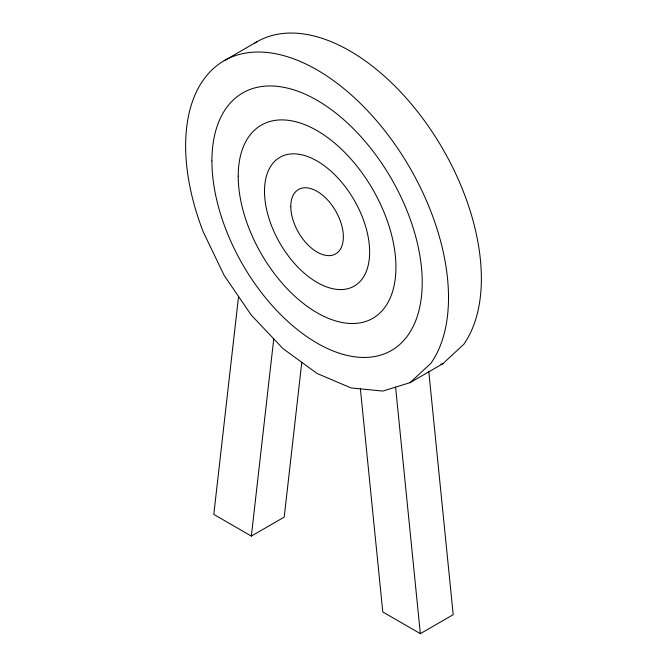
<?xml version="1.0" encoding="UTF-8"?>
<svg xmlns="http://www.w3.org/2000/svg" width="667" height="667" viewBox="0 0 667 667"><rect width="100%" height="100%" fill="white"/><g stroke="black" fill="none" stroke-linecap="round" stroke-linejoin="round"><path stroke-width="1" d="M238.553 296.465L213.799 514.407L251.351 536.085L284.209 517.117L301.801 362.214M251.351 536.085L273.753 338.844M410.013 382.675L430.899 363.307A185.876 107.32 60 0 0 317.067 69.927A185.876 107.32 60 0 0 203.243 231.866L224.129 275.363L251.351 315.199L283.05 348.658L317.067 373.47L351.092 387.944L382.791 391.079L410.013 382.675L442.871 363.707L463.757 344.33A185.876 107.32 60 0 0 428.481 126.405A185.876 107.32 60 0 0 254.444 43.305M224.129 60.722L256.987 41.754M360.388 388.861L382.791 611.972L420.343 633.65L453.201 614.682L428.764 371.269M440.945 364.299L442.871 363.707M395.589 387.127L420.343 633.65M211.923 160.997A148.708 85.851 60 0 0 369.643 357.204A148.708 85.851 60 0 0 369.643 146.907A148.708 85.851 60 0 0 211.923 160.997M290.787 206.52A37.177 21.461 60 0 0 330.215 255.578A37.177 21.461 60 0 0 330.215 203.001A37.177 21.461 60 0 0 290.787 206.52M264.499 191.346A74.354 42.93 60 0 0 343.355 289.453A74.354 42.93 60 0 0 343.355 184.3A74.354 42.93 60 0 0 264.499 191.346M238.211 176.171A111.531 64.391 60 0 0 356.503 323.328A111.531 64.391 60 0 0 356.503 165.608A111.531 64.391 60 0 0 238.211 176.171"/></g></svg>
